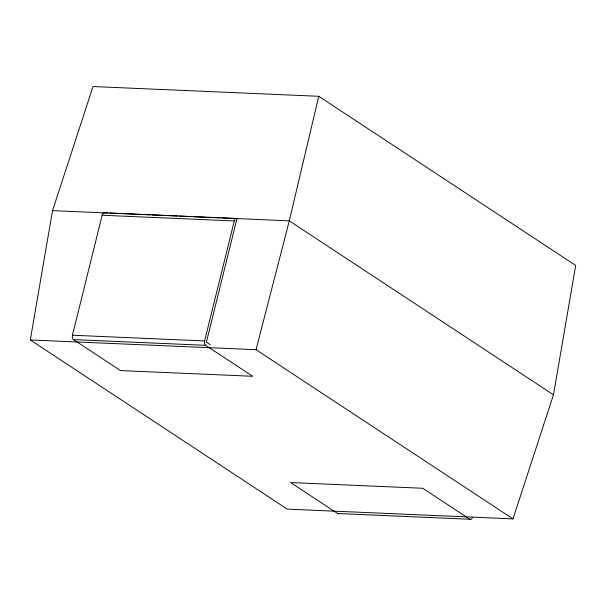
<?xml version="1.0" encoding="UTF-8"?>
<svg xmlns="http://www.w3.org/2000/svg" width="606" height="606" viewBox="0 0 606 606"><rect width="100%" height="100%" fill="white"/><g stroke="black" fill="none" stroke-linecap="round" stroke-linejoin="round"><path stroke-width="0.91" d="M30.3 339.958L52.533 210.63L93.013 86.544L318.756 96.293L575.7 265.466L553.467 394.794L512.987 518.88L287.244 509.131L30.3 339.958L256.043 349.707L512.987 518.88M318.756 96.293L289.289 220.857L256.043 349.707M73.477 339.595L205.623 345.306L252.672 376.281L120.526 370.569L73.477 339.595A3.386 1.97 -87.5 0 1 72.455 335.232L102.149 215.244A3.818 2.219 -87.5 0 1 104.838 212.888M205.623 345.306A3.386 1.97 -87.5 0 1 204.601 340.943L234.295 220.955A3.818 2.219 -87.5 0 1 236.976 218.599L206.404 342.132L210.327 344.716M104.308 212.774L236.446 218.486M52.533 210.63L107.671 213.009M109.557 213.092L121.829 213.623M123.715 213.706L150.144 214.842M152.03 214.925L163.355 215.418M166.188 215.539L177.513 216.031M179.406 216.107L191.67 216.637M193.564 216.721L205.835 217.251M207.722 217.334L219.993 217.865M221.879 217.948L289.289 220.857L553.467 394.794M102.149 215.244L234.295 220.955M72.455 335.232L204.601 340.943M469.809 519.244L422.761 488.269L290.615 482.558L337.663 513.532L469.809 519.244A3.386 1.97 -87.5 0 0 472.4 517.266M338.928 513.6A3.386 1.97 -87.5 0 1 337.663 513.532"/></g></svg>
